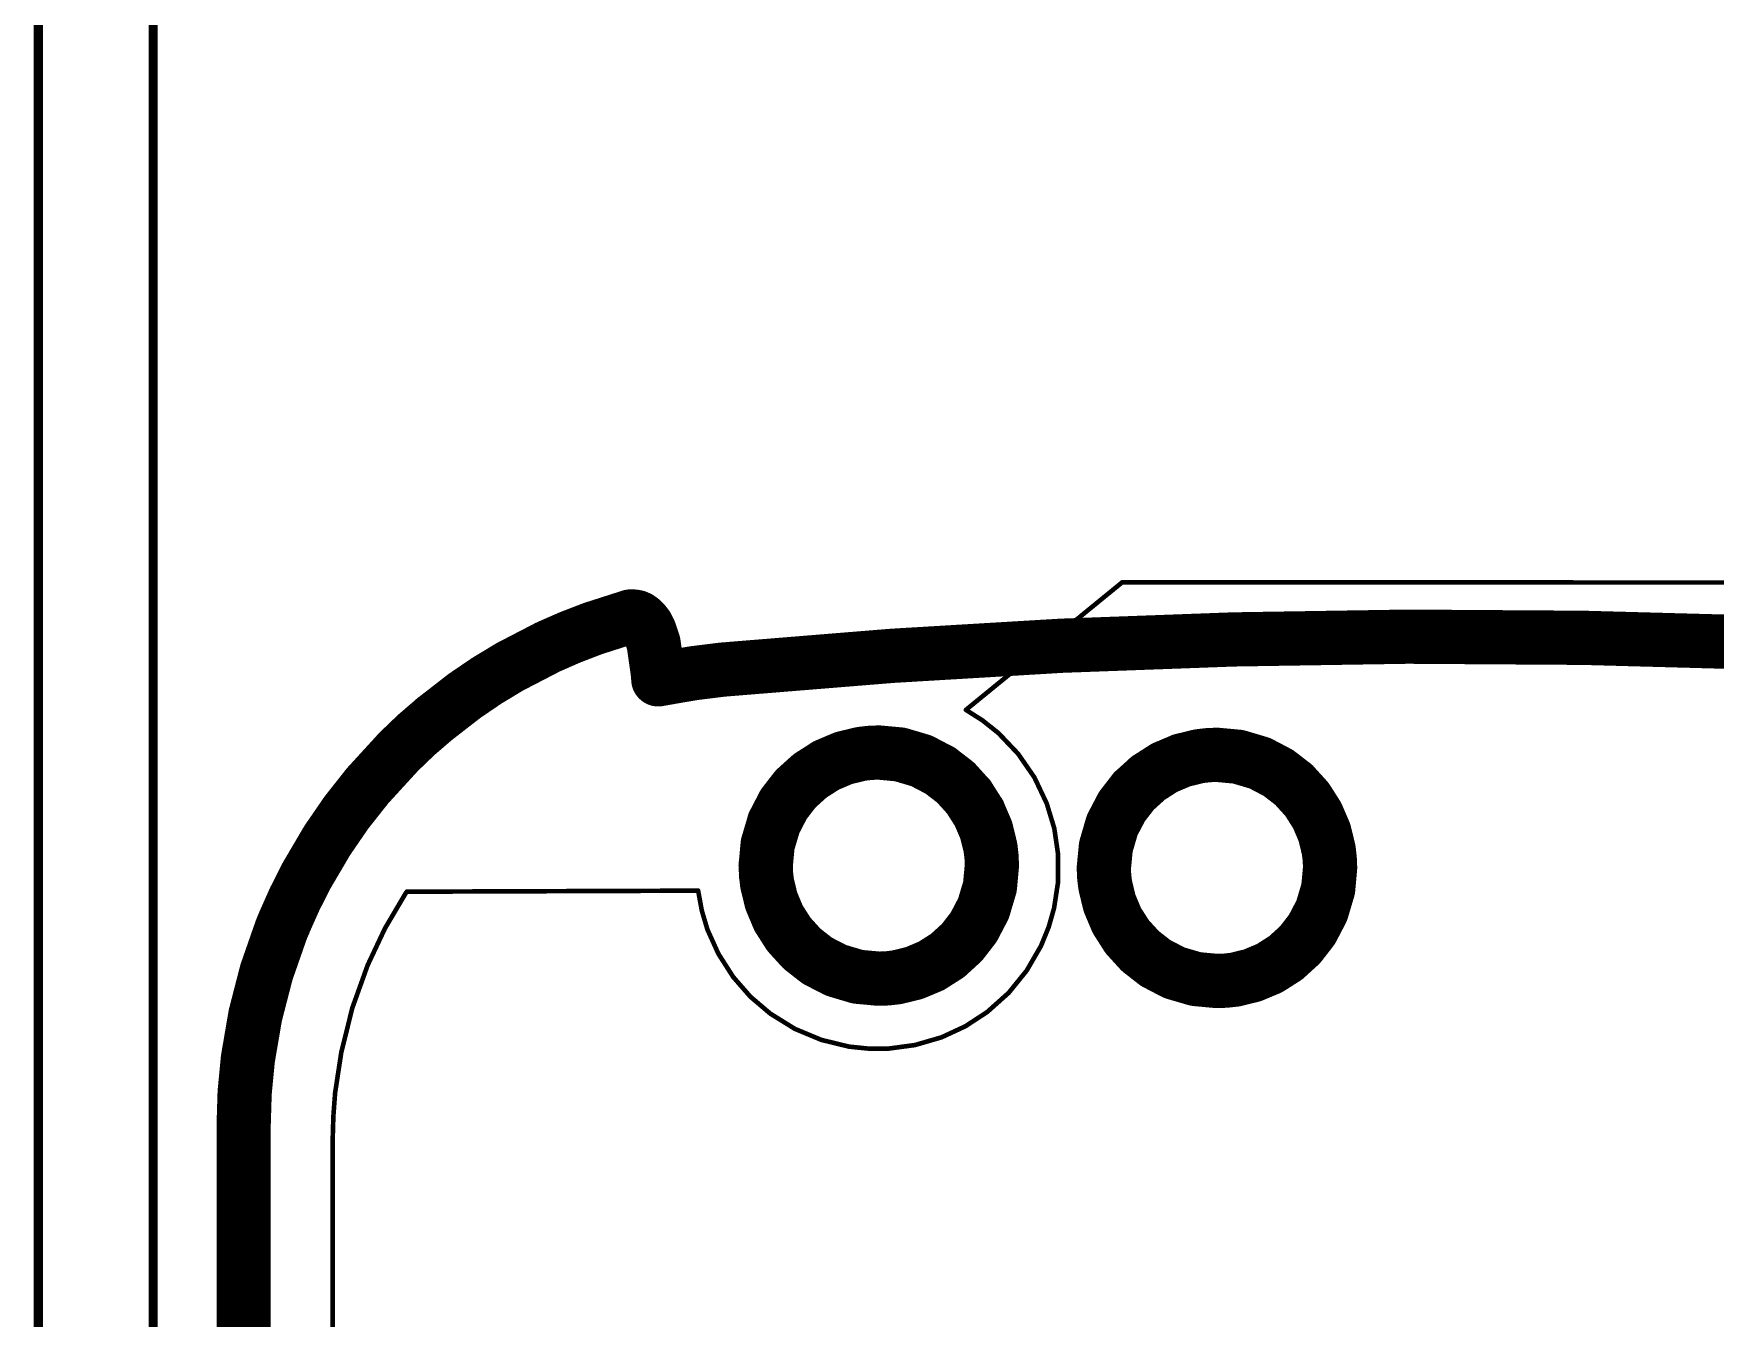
# Model space of a CAD drawing. Extents: x 1.9 to 12.9, y 1.8 to 9.9.
# Drawn here: x 1.918 to 3.381, y 6.504 to 7.622 of the extents above; entities that cross this region are included whole.
import ezdxf

# ---------------------------------------------------------------- set-up
doc = ezdxf.new("R2010")
doc.units = 0
doc.layers.add('MECHANICAL2', color=216, linetype='CONTINUOUS')
doc.layers.add('MECHANICAL3', color=76, linetype='CONTINUOUS')

msp = doc.modelspace()

# ---------------------------------------------------------------- linework, layer by layer
at = {"layer": 'MECHANICAL2'}
for points, const_width in [([(1.9218, 1.8533), (1.9218, 9.8533)], 0.008), ([(2.0218, 1.9533), (2.0218, 9.7533)], 0.008), ([(2.3848, 7.0964), (2.4043, 7.1039)], 0.0472), ([(2.4043, 7.1039), (2.4361, 7.1141)], 0.0472), ([(2.4361, 7.1141), (2.4371, 7.1144)], 0.0472), ([(2.4371, 7.1144), (2.4382, 7.1145)], 0.0472), ([(2.4382, 7.1145), (2.4402, 7.1144)], 0.0472), ([(2.4402, 7.1144), (2.4423, 7.114)], 0.0472), ([(2.4423, 7.114), (2.4445, 7.113)], 0.0472), ([(2.4445, 7.113), (2.4465, 7.1116)], 0.0472), ([(2.4465, 7.1116), (2.4488, 7.1094)], 0.0472), ([(2.4488, 7.1094), (2.4514, 7.1061)], 0.0472), ([(2.4514, 7.1061), (2.4537, 7.1016)], 0.0472), ([(2.3656, 7.088), (2.3848, 7.0964)], 0.0472), ([(2.4537, 7.1016), (2.4572, 7.0913)], 0.0472), ([(2.4572, 7.0913), (2.4608, 7.0664)], 0.0472), ([(2.6644, 7.0802), (2.8122, 7.089)], 0.0472), ([(2.8122, 7.089), (2.9619, 7.0945)], 0.0472), ([(2.9619, 7.0945), (3.1133, 7.0969)], 0.0472), ([(3.1133, 7.0969), (3.2663, 7.0959)], 0.0472), ([(3.2663, 7.0959), (3.421, 7.0917)], 0.0472), ([(2.3322, 7.0707), (2.3656, 7.088)], 0.0472), ([(2.5169, 7.0682), (2.6644, 7.0802)], 0.0472), ([(2.3122, 7.0586), (2.3322, 7.0707)], 0.0472), ([(2.4608, 7.0664), (2.4614, 7.0598)], 0.0472), ([(2.4614, 7.0598), (2.4767, 7.0625)], 0.0472), ([(2.4767, 7.0625), (2.4921, 7.0651)], 0.0472), ([(2.4921, 7.0651), (2.5169, 7.0682)], 0.0472), ([(2.2665, 7.025), (2.2929, 7.0455)], 0.0472), ([(2.2929, 7.0455), (2.3122, 7.0586)], 0.0472), ([(2.2506, 7.0113), (2.2665, 7.025)], 0.0472), ([(2.2354, 6.9967), (2.2506, 7.0113)], 0.0472), ([(2.2084, 6.9672), (2.2354, 6.9967)], 0.0472), ([(2.6075, 6.9848), (2.6225, 6.9912)], 0.0472), ([(2.6225, 6.9912), (2.6377, 6.9949)], 0.0472), ([(2.6377, 6.9949), (2.6455, 6.9958)], 0.0472), ([(2.6455, 6.9958), (2.6532, 6.9961)], 0.0472), ([(2.6532, 6.9961), (2.6716, 6.9944)], 0.0472), ([(2.6716, 6.9944), (2.6904, 6.9888)], 0.0472), ([(2.6904, 6.9888), (2.7066, 6.9803)], 0.0472), ([(2.9017, 6.9828), (2.9168, 6.9892)], 0.0472), ([(2.9168, 6.9892), (2.932, 6.9929)], 0.0472), ([(2.932, 6.9929), (2.9398, 6.9938)], 0.0472), ([(2.9398, 6.9938), (2.9475, 6.9941)], 0.0472), ([(2.9475, 6.9941), (2.9659, 6.9924)], 0.0472), ([(2.9659, 6.9924), (2.9847, 6.9868)], 0.0472), ([(2.9847, 6.9868), (3.0009, 6.9783)], 0.0472), ([(2.5809, 6.9645), (2.5934, 6.9758)], 0.0472), ([(2.5934, 6.9758), (2.6075, 6.9848)], 0.0472), ([(2.7066, 6.9803), (2.72, 6.97)], 0.0472), ([(2.8752, 6.9625), (2.8877, 6.9738)], 0.0472), ([(2.8877, 6.9738), (2.9017, 6.9828)], 0.0472), ([(3.0009, 6.9783), (3.0142, 6.968)], 0.0472), ([(2.1899, 6.9438), (2.2084, 6.9672)], 0.0472), ([(2.5705, 6.9511), (2.5809, 6.9645)], 0.0472), ([(2.72, 6.97), (2.7313, 6.9575)], 0.0472), ([(2.7313, 6.9575), (2.7403, 6.9434)], 0.0472), ([(2.8648, 6.9491), (2.8752, 6.9625)], 0.0472), ([(3.0142, 6.968), (3.0256, 6.9555)], 0.0472), ([(2.1731, 6.9193), (2.1899, 6.9438)], 0.0472), ([(2.5621, 6.9349), (2.5705, 6.9511)], 0.0472), ([(2.7403, 6.9434), (2.7467, 6.9284)], 0.0472), ([(2.8563, 6.9329), (2.8648, 6.9491)], 0.0472), ([(3.0256, 6.9555), (3.0346, 6.9414)], 0.0472), ([(2.5565, 6.9161), (2.5621, 6.9349)], 0.0472), ([(2.7467, 6.9284), (2.7504, 6.9132)], 0.0472), ([(2.8508, 6.9141), (2.8563, 6.9329)], 0.0472), ([(3.0346, 6.9414), (3.041, 6.9264)], 0.0472), ([(2.155, 6.8885), (2.1731, 6.9193)], 0.0472), ([(2.5548, 6.8977), (2.5565, 6.9161)], 0.0472), ([(2.7504, 6.9132), (2.7513, 6.9053)], 0.0472), ([(2.849, 6.8957), (2.8508, 6.9141)], 0.0472), ([(3.041, 6.9264), (3.0447, 6.9112)], 0.0472), ([(2.7513, 6.9053), (2.7516, 6.8977)], 0.0472), ([(3.0447, 6.9112), (3.0456, 6.9033)], 0.0472), ([(3.0456, 6.9033), (3.0459, 6.8957)], 0.0472), ([(2.1449, 6.8685), (2.155, 6.8885)], 0.0472), ([(2.5548, 6.8977), (2.5551, 6.89)], 0.0472), ([(2.5551, 6.89), (2.556, 6.8822)], 0.0472), ([(2.7499, 6.8793), (2.7516, 6.8977)], 0.0472), ([(2.849, 6.8957), (2.8493, 6.888)], 0.0472), ([(2.8493, 6.888), (2.8503, 6.8802)], 0.0472), ([(3.0442, 6.8773), (3.0459, 6.8957)], 0.0472), ([(2.556, 6.8822), (2.5597, 6.867)], 0.0472), ([(2.7443, 6.8605), (2.7499, 6.8793)], 0.0472), ([(2.8503, 6.8802), (2.854, 6.865)], 0.0472), ([(3.0386, 6.8585), (3.0442, 6.8773)], 0.0472), ([(2.1357, 6.8478), (2.1449, 6.8685)], 0.0472), ([(2.5597, 6.867), (2.566, 6.852)], 0.0472), ([(2.7358, 6.8442), (2.7443, 6.8605)], 0.0472), ([(2.854, 6.865), (2.8603, 6.85)], 0.0472), ([(3.0301, 6.8422), (3.0386, 6.8585)], 0.0472), ([(2.1204, 6.805), (2.1332, 6.8417)], 0.0472), ([(2.1332, 6.8417), (2.1339, 6.8434)], 0.0472), ([(2.1339, 6.8434), (2.1346, 6.8451)], 0.0472), ([(2.1346, 6.8451), (2.1357, 6.8478)], 0.0472), ([(2.566, 6.852), (2.575, 6.8379)], 0.0472), ([(2.7255, 6.8309), (2.7358, 6.8442)], 0.0472), ([(2.8603, 6.85), (2.8693, 6.8359)], 0.0472), ([(3.0198, 6.8289), (3.0301, 6.8422)], 0.0472), ([(2.575, 6.8379), (2.5864, 6.8254)], 0.0472), ([(2.5864, 6.8254), (2.5997, 6.815)], 0.0472), ([(2.713, 6.8195), (2.7255, 6.8309)], 0.0472), ([(2.8693, 6.8359), (2.8807, 6.8234)], 0.0472), ([(3.0073, 6.8175), (3.0198, 6.8289)], 0.0472), ([(2.5997, 6.815), (2.616, 6.8066)], 0.0472), ([(2.6839, 6.8042), (2.6989, 6.8105)], 0.0472), ([(2.6989, 6.8105), (2.713, 6.8195)], 0.0472), ([(2.8807, 6.8234), (2.894, 6.813)], 0.0472), ([(2.894, 6.813), (2.9103, 6.8045)], 0.0472), ([(2.9932, 6.8085), (3.0073, 6.8175)], 0.0472), ([(2.1107, 6.7675), (2.1204, 6.805)], 0.0472), ([(2.616, 6.8066), (2.6348, 6.801)], 0.0472), ([(2.6348, 6.801), (2.6532, 6.7993)], 0.0472), ([(2.6532, 6.7993), (2.6608, 6.7996)], 0.0472), ([(2.6608, 6.7996), (2.6687, 6.8005)], 0.0472), ([(2.6687, 6.8005), (2.6839, 6.8042)], 0.0472), ([(2.9103, 6.8045), (2.9291, 6.799)], 0.0472), ([(2.9291, 6.799), (2.9475, 6.7973)], 0.0472), ([(2.9475, 6.7973), (2.9551, 6.7976)], 0.0472), ([(2.9551, 6.7976), (2.963, 6.7985)], 0.0472), ([(2.963, 6.7985), (2.9782, 6.8022)], 0.0472), ([(2.9782, 6.8022), (2.9932, 6.8085)], 0.0472), ([(2.1042, 6.7295), (2.1107, 6.7675)], 0.0472), ([(2.1014, 6.7003), (2.1042, 6.7295)], 0.0472), ([(2.1005, 6.6709), (2.1014, 6.7003)], 0.0472), ([(2.1005, 5.9433), (2.1005, 6.6709)], 0.0472)]:
    msp.add_lwpolyline(points, dxfattribs=dict(at, const_width=const_width))
at = {"layer": 'MECHANICAL2', "const_width": 0.0236}
for points in [[(2.3925, 7.1039, 1), (2.4161, 7.1039, 1)], [(2.3925, 7.1039, 1), (2.4161, 7.1039, 1)], [(2.4243, 7.1141, 1), (2.4479, 7.1141, 1)], [(2.4243, 7.1141, 1), (2.4479, 7.1141, 1)], [(2.4253, 7.1144, 1), (2.449, 7.1144, 1)], [(2.4253, 7.1144, 1), (2.449, 7.1144, 1)], [(2.4264, 7.1145, 1), (2.45, 7.1145, 1)], [(2.4264, 7.1145, 1), (2.45, 7.1145, 1)], [(2.4284, 7.1144, 1), (2.452, 7.1144, 1)], [(2.4284, 7.1144, 1), (2.452, 7.1144, 1)], [(2.4305, 7.114, 1), (2.4541, 7.114, 1)], [(2.4305, 7.114, 1), (2.4541, 7.114, 1)], [(2.4327, 7.113, 1), (2.4563, 7.113, 1)], [(2.4327, 7.113, 1), (2.4563, 7.113, 1)], [(2.4347, 7.1116, 1), (2.4583, 7.1116, 1)], [(2.4347, 7.1116, 1), (2.4583, 7.1116, 1)], [(2.437, 7.1094, 1), (2.4606, 7.1094, 1)], [(2.437, 7.1094, 1), (2.4606, 7.1094, 1)], [(2.4395, 7.1061, 1), (2.4632, 7.1061, 1)], [(2.4395, 7.1061, 1), (2.4632, 7.1061, 1)], [(2.373, 7.0964, 1), (2.3966, 7.0964, 1)], [(2.373, 7.0964, 1), (2.3966, 7.0964, 1)], [(2.4419, 7.1016, 1), (2.4655, 7.1016, 1)], [(2.4419, 7.1016, 1), (2.4655, 7.1016, 1)], [(2.4454, 7.0913, 1), (2.469, 7.0913, 1)], [(2.4454, 7.0913, 1), (2.469, 7.0913, 1)], [(2.8004, 7.089, 1), (2.824, 7.089, 1)], [(2.8004, 7.089, 1), (2.824, 7.089, 1)], [(2.9501, 7.0945, 1), (2.9737, 7.0945, 1)], [(2.9501, 7.0945, 1), (2.9737, 7.0945, 1)], [(3.1015, 7.0969, 1), (3.1251, 7.0969, 1)], [(3.1015, 7.0969, 1), (3.1251, 7.0969, 1)], [(3.2544, 7.0959, 1), (3.2781, 7.0959, 1)], [(3.2544, 7.0959, 1), (3.2781, 7.0959, 1)], [(2.3538, 7.088, 1), (2.3774, 7.088, 1)], [(2.3538, 7.088, 1), (2.3774, 7.088, 1)], [(2.6526, 7.0802, 1), (2.6762, 7.0802, 1)], [(2.6526, 7.0802, 1), (2.6762, 7.0802, 1)], [(2.3204, 7.0707, 1), (2.344, 7.0707, 1)], [(2.3204, 7.0707, 1), (2.344, 7.0707, 1)], [(2.4489, 7.0664, 1), (2.4726, 7.0664, 1)], [(2.4489, 7.0664, 1), (2.4726, 7.0664, 1)], [(2.4495, 7.0598, 1), (2.4732, 7.0598, 1)], [(2.4495, 7.0598, 1), (2.4732, 7.0598, 1)], [(2.4649, 7.0625, 1), (2.4885, 7.0625, 1)], [(2.4649, 7.0625, 1), (2.4885, 7.0625, 1)], [(2.4803, 7.0651, 1), (2.5039, 7.0651, 1)], [(2.4803, 7.0651, 1), (2.5039, 7.0651, 1)], [(2.5051, 7.0682, 1), (2.5287, 7.0682, 1)], [(2.5051, 7.0682, 1), (2.5287, 7.0682, 1)], [(2.2811, 7.0455, 1), (2.3047, 7.0455, 1)], [(2.2811, 7.0455, 1), (2.3047, 7.0455, 1)], [(2.3004, 7.0586, 1), (2.324, 7.0586, 1)], [(2.3004, 7.0586, 1), (2.324, 7.0586, 1)], [(2.2546, 7.025, 1), (2.2783, 7.025, 1)], [(2.2546, 7.025, 1), (2.2783, 7.025, 1)], [(2.2388, 7.0113, 1), (2.2625, 7.0113, 1)], [(2.2388, 7.0113, 1), (2.2625, 7.0113, 1)], [(2.2236, 6.9967, 1), (2.2472, 6.9967, 1)], [(2.2236, 6.9967, 1), (2.2472, 6.9967, 1)], [(2.6107, 6.9912, 1), (2.6343, 6.9912, 1)], [(2.6107, 6.9912, 1), (2.6343, 6.9912, 1)], [(2.6259, 6.9949, 1), (2.6495, 6.9949, 1)], [(2.6259, 6.9949, 1), (2.6495, 6.9949, 1)], [(2.6337, 6.9958, 1), (2.6573, 6.9958, 1)], [(2.6337, 6.9958, 1), (2.6573, 6.9958, 1)], [(2.6414, 6.9961, 1), (2.665, 6.9961, 1)], [(2.6414, 6.9961, 1), (2.665, 6.9961, 1)], [(2.6598, 6.9944, 1), (2.6834, 6.9944, 1)], [(2.6598, 6.9944, 1), (2.6834, 6.9944, 1)], [(2.6786, 6.9888, 1), (2.7022, 6.9888, 1)], [(2.6786, 6.9888, 1), (2.7022, 6.9888, 1)], [(2.9049, 6.9892, 1), (2.9286, 6.9892, 1)], [(2.9049, 6.9892, 1), (2.9286, 6.9892, 1)], [(2.9202, 6.9929, 1), (2.9438, 6.9929, 1)], [(2.9202, 6.9929, 1), (2.9438, 6.9929, 1)], [(2.928, 6.9938, 1), (2.9516, 6.9938, 1)], [(2.928, 6.9938, 1), (2.9516, 6.9938, 1)], [(2.9357, 6.9941, 1), (2.9593, 6.9941, 1)], [(2.9357, 6.9941, 1), (2.9593, 6.9941, 1)], [(2.9541, 6.9924, 1), (2.9777, 6.9924, 1)], [(2.9541, 6.9924, 1), (2.9777, 6.9924, 1)], [(2.9728, 6.9868, 1), (2.9965, 6.9868, 1)], [(2.9728, 6.9868, 1), (2.9965, 6.9868, 1)], [(2.5816, 6.9758, 1), (2.6052, 6.9758, 1)], [(2.5816, 6.9758, 1), (2.6052, 6.9758, 1)], [(2.5956, 6.9848, 1), (2.6193, 6.9848, 1)], [(2.5956, 6.9848, 1), (2.6193, 6.9848, 1)], [(2.6948, 6.9803, 1), (2.7185, 6.9803, 1)], [(2.6948, 6.9803, 1), (2.7185, 6.9803, 1)], [(2.8758, 6.9738, 1), (2.8995, 6.9738, 1)], [(2.8758, 6.9738, 1), (2.8995, 6.9738, 1)], [(2.8899, 6.9828, 1), (2.9136, 6.9828, 1)], [(2.8899, 6.9828, 1), (2.9136, 6.9828, 1)], [(2.9891, 6.9783, 1), (3.0127, 6.9783, 1)], [(2.9891, 6.9783, 1), (3.0127, 6.9783, 1)], [(2.1966, 6.9672, 1), (2.2202, 6.9672, 1)], [(2.1966, 6.9672, 1), (2.2202, 6.9672, 1)], [(2.5691, 6.9645, 1), (2.5927, 6.9645, 1)], [(2.5691, 6.9645, 1), (2.5927, 6.9645, 1)], [(2.7081, 6.97, 1), (2.7318, 6.97, 1)], [(2.7081, 6.97, 1), (2.7318, 6.97, 1)], [(2.7195, 6.9575, 1), (2.7432, 6.9575, 1)], [(2.7195, 6.9575, 1), (2.7432, 6.9575, 1)], [(2.8633, 6.9625, 1), (2.887, 6.9625, 1)], [(2.8633, 6.9625, 1), (2.887, 6.9625, 1)], [(3.0024, 6.968, 1), (3.0261, 6.968, 1)], [(3.0024, 6.968, 1), (3.0261, 6.968, 1)], [(2.1781, 6.9438, 1), (2.2017, 6.9438, 1)], [(2.1781, 6.9438, 1), (2.2017, 6.9438, 1)], [(2.5587, 6.9511, 1), (2.5824, 6.9511, 1)], [(2.5587, 6.9511, 1), (2.5824, 6.9511, 1)], [(2.7285, 6.9434, 1), (2.7522, 6.9434, 1)], [(2.7285, 6.9434, 1), (2.7522, 6.9434, 1)], [(2.853, 6.9491, 1), (2.8766, 6.9491, 1)], [(2.853, 6.9491, 1), (2.8766, 6.9491, 1)], [(3.0138, 6.9555, 1), (3.0374, 6.9555, 1)], [(3.0138, 6.9555, 1), (3.0374, 6.9555, 1)], [(2.5502, 6.9349, 1), (2.5739, 6.9349, 1)], [(2.5502, 6.9349, 1), (2.5739, 6.9349, 1)], [(2.7349, 6.9284, 1), (2.7585, 6.9284, 1)], [(2.7349, 6.9284, 1), (2.7585, 6.9284, 1)], [(2.8445, 6.9329, 1), (2.8682, 6.9329, 1)], [(2.8445, 6.9329, 1), (2.8682, 6.9329, 1)], [(3.0228, 6.9414, 1), (3.0464, 6.9414, 1)], [(3.0228, 6.9414, 1), (3.0464, 6.9414, 1)], [(2.1613, 6.9193, 1), (2.1849, 6.9193, 1)], [(2.1613, 6.9193, 1), (2.1849, 6.9193, 1)], [(2.5447, 6.9161, 1), (2.5683, 6.9161, 1)], [(2.5447, 6.9161, 1), (2.5683, 6.9161, 1)], [(2.7386, 6.9132, 1), (2.7622, 6.9132, 1)], [(2.7386, 6.9132, 1), (2.7622, 6.9132, 1)], [(2.839, 6.9141, 1), (2.8626, 6.9141, 1)], [(2.839, 6.9141, 1), (2.8626, 6.9141, 1)], [(3.0292, 6.9264, 1), (3.0528, 6.9264, 1)], [(3.0292, 6.9264, 1), (3.0528, 6.9264, 1)], [(2.7395, 6.9053, 1), (2.7631, 6.9053, 1)], [(2.7395, 6.9053, 1), (2.7631, 6.9053, 1)], [(3.0329, 6.9112, 1), (3.0565, 6.9112, 1)], [(3.0329, 6.9112, 1), (3.0565, 6.9112, 1)], [(3.0338, 6.9033, 1), (3.0574, 6.9033, 1)], [(3.0338, 6.9033, 1), (3.0574, 6.9033, 1)], [(2.1432, 6.8885, 1), (2.1668, 6.8885, 1)], [(2.1432, 6.8885, 1), (2.1668, 6.8885, 1)], [(2.5429, 6.8977, 1), (2.5666, 6.8977, 1)], [(2.5429, 6.8977, 1), (2.5666, 6.8977, 1)], [(2.5432, 6.89, 1), (2.5669, 6.89, 1)], [(2.5432, 6.89, 1), (2.5669, 6.89, 1)], [(2.7398, 6.8977, 1), (2.7634, 6.8977, 1)], [(2.7398, 6.8977, 1), (2.7634, 6.8977, 1)], [(2.8372, 6.8957, 1), (2.8609, 6.8957, 1)], [(2.8372, 6.8957, 1), (2.8609, 6.8957, 1)], [(2.8375, 6.888, 1), (2.8612, 6.888, 1)], [(2.8375, 6.888, 1), (2.8612, 6.888, 1)], [(3.0341, 6.8957, 1), (3.0577, 6.8957, 1)], [(3.0341, 6.8957, 1), (3.0577, 6.8957, 1)], [(2.5442, 6.8822, 1), (2.5678, 6.8822, 1)], [(2.5442, 6.8822, 1), (2.5678, 6.8822, 1)], [(2.7381, 6.8793, 1), (2.7617, 6.8793, 1)], [(2.7381, 6.8793, 1), (2.7617, 6.8793, 1)], [(2.8385, 6.8802, 1), (2.8621, 6.8802, 1)], [(2.8385, 6.8802, 1), (2.8621, 6.8802, 1)], [(3.0324, 6.8773, 1), (3.056, 6.8773, 1)], [(3.0324, 6.8773, 1), (3.056, 6.8773, 1)], [(2.1331, 6.8685, 1), (2.1567, 6.8685, 1)], [(2.1331, 6.8685, 1), (2.1567, 6.8685, 1)], [(2.5479, 6.867, 1), (2.5715, 6.867, 1)], [(2.5479, 6.867, 1), (2.5715, 6.867, 1)], [(2.7325, 6.8605, 1), (2.7561, 6.8605, 1)], [(2.7325, 6.8605, 1), (2.7561, 6.8605, 1)], [(2.8422, 6.865, 1), (2.8658, 6.865, 1)], [(2.8422, 6.865, 1), (2.8658, 6.865, 1)], [(3.0268, 6.8585, 1), (3.0504, 6.8585, 1)], [(3.0268, 6.8585, 1), (3.0504, 6.8585, 1)], [(2.1214, 6.8417, 1), (2.1451, 6.8417, 1)], [(2.1214, 6.8417, 1), (2.1451, 6.8417, 1)], [(2.1221, 6.8434, 1), (2.1457, 6.8434, 1)], [(2.1221, 6.8434, 1), (2.1457, 6.8434, 1)], [(2.1228, 6.8451, 1), (2.1464, 6.8451, 1)], [(2.1228, 6.8451, 1), (2.1464, 6.8451, 1)], [(2.1239, 6.8478, 1), (2.1476, 6.8478, 1)], [(2.1239, 6.8478, 1), (2.1476, 6.8478, 1)], [(2.5542, 6.852, 1), (2.5778, 6.852, 1)], [(2.5542, 6.852, 1), (2.5778, 6.852, 1)], [(2.724, 6.8442, 1), (2.7476, 6.8442, 1)], [(2.724, 6.8442, 1), (2.7476, 6.8442, 1)], [(2.8485, 6.85, 1), (2.8721, 6.85, 1)], [(2.8485, 6.85, 1), (2.8721, 6.85, 1)], [(3.0183, 6.8422, 1), (3.0419, 6.8422, 1)], [(3.0183, 6.8422, 1), (3.0419, 6.8422, 1)], [(2.5632, 6.8379, 1), (2.5868, 6.8379, 1)], [(2.5632, 6.8379, 1), (2.5868, 6.8379, 1)], [(2.5746, 6.8254, 1), (2.5982, 6.8254, 1)], [(2.5746, 6.8254, 1), (2.5982, 6.8254, 1)], [(2.7137, 6.8309, 1), (2.7373, 6.8309, 1)], [(2.7137, 6.8309, 1), (2.7373, 6.8309, 1)], [(2.8575, 6.8359, 1), (2.8811, 6.8359, 1)], [(2.8575, 6.8359, 1), (2.8811, 6.8359, 1)], [(3.008, 6.8289, 1), (3.0316, 6.8289, 1)], [(3.008, 6.8289, 1), (3.0316, 6.8289, 1)], [(2.5879, 6.815, 1), (2.6115, 6.815, 1)], [(2.5879, 6.815, 1), (2.6115, 6.815, 1)], [(2.6871, 6.8105, 1), (2.7107, 6.8105, 1)], [(2.6871, 6.8105, 1), (2.7107, 6.8105, 1)], [(2.7012, 6.8195, 1), (2.7248, 6.8195, 1)], [(2.7012, 6.8195, 1), (2.7248, 6.8195, 1)], [(2.8689, 6.8234, 1), (2.8925, 6.8234, 1)], [(2.8689, 6.8234, 1), (2.8925, 6.8234, 1)], [(2.8822, 6.813, 1), (2.9058, 6.813, 1)], [(2.8822, 6.813, 1), (2.9058, 6.813, 1)], [(2.9955, 6.8175, 1), (3.0191, 6.8175, 1)], [(2.9955, 6.8175, 1), (3.0191, 6.8175, 1)], [(2.1086, 6.805, 1), (2.1322, 6.805, 1)], [(2.1086, 6.805, 1), (2.1322, 6.805, 1)], [(2.6042, 6.8066, 1), (2.6278, 6.8066, 1)], [(2.6042, 6.8066, 1), (2.6278, 6.8066, 1)], [(2.623, 6.801, 1), (2.6466, 6.801, 1)], [(2.623, 6.801, 1), (2.6466, 6.801, 1)], [(2.6414, 6.7993, 1), (2.665, 6.7993, 1)], [(2.6414, 6.7993, 1), (2.665, 6.7993, 1)], [(2.649, 6.7996, 1), (2.6726, 6.7996, 1)], [(2.649, 6.7996, 1), (2.6726, 6.7996, 1)], [(2.6569, 6.8005, 1), (2.6805, 6.8005, 1)], [(2.6569, 6.8005, 1), (2.6805, 6.8005, 1)], [(2.6721, 6.8042, 1), (2.6957, 6.8042, 1)], [(2.6721, 6.8042, 1), (2.6957, 6.8042, 1)], [(2.8985, 6.8045, 1), (2.9221, 6.8045, 1)], [(2.8985, 6.8045, 1), (2.9221, 6.8045, 1)], [(2.9173, 6.799, 1), (2.9409, 6.799, 1)], [(2.9173, 6.799, 1), (2.9409, 6.799, 1)], [(2.9357, 6.7973, 1), (2.9593, 6.7973, 1)], [(2.9357, 6.7973, 1), (2.9593, 6.7973, 1)], [(2.9433, 6.7976, 1), (2.9669, 6.7976, 1)], [(2.9433, 6.7976, 1), (2.9669, 6.7976, 1)], [(2.9511, 6.7985, 1), (2.9748, 6.7985, 1)], [(2.9511, 6.7985, 1), (2.9748, 6.7985, 1)], [(2.9664, 6.8022, 1), (2.99, 6.8022, 1)], [(2.9664, 6.8022, 1), (2.99, 6.8022, 1)], [(2.9814, 6.8085, 1), (3.005, 6.8085, 1)], [(2.9814, 6.8085, 1), (3.005, 6.8085, 1)], [(2.0989, 6.7675, 1), (2.1225, 6.7675, 1)], [(2.0989, 6.7675, 1), (2.1225, 6.7675, 1)], [(2.0924, 6.7295, 1), (2.116, 6.7295, 1)], [(2.0924, 6.7295, 1), (2.116, 6.7295, 1)], [(2.0896, 6.7003, 1), (2.1132, 6.7003, 1)], [(2.0896, 6.7003, 1), (2.1132, 6.7003, 1)], [(2.0887, 6.6709, 1), (2.1123, 6.6709, 1)], [(2.0887, 6.6709, 1), (2.1123, 6.6709, 1)]]:
    msp.add_lwpolyline(points, format="xyb", close=True, dxfattribs=at)
at = {"layer": 'MECHANICAL3', "const_width": 0.004}
for points in [[(2.729, 7.0332), (2.865, 7.1442)], [(2.865, 7.1442), (3.4367, 7.144)], [(2.729, 7.0332), (2.7435, 7.024)], [(2.7435, 7.024), (2.7574, 7.0129)], [(2.7574, 7.0129), (2.7744, 6.995)], [(2.7744, 6.995), (2.7886, 6.9744)], [(2.9168, 6.9892), (2.932, 6.9929)], [(2.932, 6.9929), (2.9398, 6.9938)], [(2.9398, 6.9938), (2.9475, 6.9941)], [(2.9475, 6.9941), (2.9659, 6.9924)], [(2.8877, 6.9738), (2.9017, 6.9828)], [(2.9017, 6.9828), (2.9168, 6.9892)], [(2.9659, 6.9924), (2.9847, 6.9868)], [(2.9847, 6.9868), (3.0009, 6.9783)], [(3.0009, 6.9783), (3.0142, 6.968)], [(2.7886, 6.9744), (2.7993, 6.9518)], [(2.8752, 6.9625), (2.8877, 6.9738)], [(3.0142, 6.968), (3.0256, 6.9555)], [(2.7993, 6.9518), (2.8059, 6.9301)], [(2.8563, 6.9329), (2.8648, 6.9491)], [(2.8648, 6.9491), (2.8752, 6.9625)], [(3.0256, 6.9555), (3.0346, 6.9414)], [(3.0346, 6.9414), (3.041, 6.9264)], [(2.8059, 6.9301), (2.8092, 6.9075)], [(2.8508, 6.9141), (2.8563, 6.9329)], [(3.041, 6.9264), (3.0447, 6.9112)], [(2.8092, 6.8835), (2.8092, 6.9075)], [(2.849, 6.8957), (2.8508, 6.9141)], [(3.0447, 6.9112), (3.0456, 6.9033)], [(2.849, 6.8957), (2.8493, 6.888)], [(3.0442, 6.8773), (3.0459, 6.8957)], [(3.0456, 6.9033), (3.0459, 6.8957)], [(2.2425, 6.875), (2.496, 6.8759)], [(2.496, 6.8759), (2.4992, 6.8585)], [(2.8057, 6.8607), (2.8092, 6.8835)], [(2.8493, 6.888), (2.8503, 6.8802)], [(2.8503, 6.8802), (2.854, 6.865)], [(3.0386, 6.8585), (3.0442, 6.8773)], [(2.2235, 6.8431), (2.2416, 6.8738)], [(2.2416, 6.8738), (2.2425, 6.875)], [(2.854, 6.865), (2.8603, 6.85)], [(2.4992, 6.8585), (2.5041, 6.842)], [(2.801, 6.8442), (2.8057, 6.8607)], [(2.8603, 6.85), (2.8693, 6.8359)], [(3.0301, 6.8422), (3.0386, 6.8585)], [(2.2084, 6.811), (2.2235, 6.8431)], [(2.5041, 6.842), (2.5136, 6.821)], [(2.7943, 6.8278), (2.801, 6.8442)], [(2.8693, 6.8359), (2.8807, 6.8234)], [(3.0198, 6.8289), (3.0301, 6.8422)], [(2.5136, 6.821), (2.5265, 6.8008)], [(2.7819, 6.8064), (2.7943, 6.8278)], [(2.8807, 6.8234), (2.894, 6.813)], [(2.9932, 6.8085), (3.0073, 6.8175)], [(3.0073, 6.8175), (3.0198, 6.8289)], [(2.1951, 6.7739), (2.2084, 6.811)], [(2.7662, 6.787), (2.7819, 6.8064)], [(2.894, 6.813), (2.9103, 6.8045)], [(2.9103, 6.8045), (2.9291, 6.799)], [(2.9782, 6.8022), (2.9932, 6.8085)], [(2.5265, 6.8008), (2.5415, 6.7836)], [(2.9291, 6.799), (2.9475, 6.7973)], [(2.9475, 6.7973), (2.9551, 6.7976)], [(2.9551, 6.7976), (2.963, 6.7985)], [(2.963, 6.7985), (2.9782, 6.8022)], [(2.1855, 6.7353), (2.1951, 6.7739)], [(2.5415, 6.7836), (2.5588, 6.7689)], [(2.7475, 6.7703), (2.7662, 6.787)], [(2.5588, 6.7689), (2.5801, 6.7557)], [(2.7285, 6.7579), (2.7475, 6.7703)], [(2.5801, 6.7557), (2.6031, 6.7461)], [(2.6031, 6.7461), (2.6272, 6.7402)], [(2.6848, 6.7416), (2.7078, 6.7483)], [(2.7078, 6.7483), (2.7285, 6.7579)], [(2.1801, 6.6999), (2.1855, 6.7353)], [(2.6272, 6.7402), (2.6448, 6.7384)], [(2.6448, 6.7384), (2.6619, 6.7385)], [(2.6619, 6.7385), (2.6848, 6.7416)], [(2.1786, 6.6797), (2.1801, 6.6999)], [(2.178, 6.6595), (2.1786, 6.6797)], [(2.178, 5.9507), (2.178, 6.6595)]]:
    msp.add_lwpolyline(points, dxfattribs=at)
at = {"layer": 'MECHANICAL3', "const_width": 0.002}
for points in [[(2.864, 7.1442, 1), (2.866, 7.1442, 1)], [(2.864, 7.1442, 1), (2.866, 7.1442, 1)], [(2.728, 7.0332, 1), (2.73, 7.0332, 1)], [(2.728, 7.0332, 1), (2.73, 7.0332, 1)], [(2.7425, 7.024, 1), (2.7445, 7.024, 1)], [(2.7425, 7.024, 1), (2.7445, 7.024, 1)], [(2.7564, 7.0129, 1), (2.7584, 7.0129, 1)], [(2.7564, 7.0129, 1), (2.7584, 7.0129, 1)], [(2.7734, 6.995, 1), (2.7754, 6.995, 1)], [(2.7734, 6.995, 1), (2.7754, 6.995, 1)], [(2.931, 6.9929, 1), (2.933, 6.9929, 1)], [(2.931, 6.9929, 1), (2.933, 6.9929, 1)], [(2.9388, 6.9938, 1), (2.9408, 6.9938, 1)], [(2.9388, 6.9938, 1), (2.9408, 6.9938, 1)], [(2.9465, 6.9941, 1), (2.9485, 6.9941, 1)], [(2.9465, 6.9941, 1), (2.9485, 6.9941, 1)], [(2.9007, 6.9828, 1), (2.9027, 6.9828, 1)], [(2.9007, 6.9828, 1), (2.9027, 6.9828, 1)], [(2.9158, 6.9892, 1), (2.9178, 6.9892, 1)], [(2.9158, 6.9892, 1), (2.9178, 6.9892, 1)], [(2.9649, 6.9924, 1), (2.9669, 6.9924, 1)], [(2.9649, 6.9924, 1), (2.9669, 6.9924, 1)], [(2.9837, 6.9868, 1), (2.9857, 6.9868, 1)], [(2.9837, 6.9868, 1), (2.9857, 6.9868, 1)], [(2.9999, 6.9783, 1), (3.0019, 6.9783, 1)], [(2.9999, 6.9783, 1), (3.0019, 6.9783, 1)], [(2.7876, 6.9744, 1), (2.7896, 6.9744, 1)], [(2.7876, 6.9744, 1), (2.7896, 6.9744, 1)], [(2.8867, 6.9738, 1), (2.8887, 6.9738, 1)], [(2.8867, 6.9738, 1), (2.8887, 6.9738, 1)], [(3.0132, 6.968, 1), (3.0152, 6.968, 1)], [(3.0132, 6.968, 1), (3.0152, 6.968, 1)], [(2.7983, 6.9518, 1), (2.8003, 6.9518, 1)], [(2.7983, 6.9518, 1), (2.8003, 6.9518, 1)], [(2.8638, 6.9491, 1), (2.8658, 6.9491, 1)], [(2.8638, 6.9491, 1), (2.8658, 6.9491, 1)], [(2.8742, 6.9625, 1), (2.8762, 6.9625, 1)], [(2.8742, 6.9625, 1), (2.8762, 6.9625, 1)], [(3.0246, 6.9555, 1), (3.0266, 6.9555, 1)], [(3.0246, 6.9555, 1), (3.0266, 6.9555, 1)], [(3.0336, 6.9414, 1), (3.0356, 6.9414, 1)], [(3.0336, 6.9414, 1), (3.0356, 6.9414, 1)], [(2.8049, 6.9301, 1), (2.8069, 6.9301, 1)], [(2.8049, 6.9301, 1), (2.8069, 6.9301, 1)], [(2.8553, 6.9329, 1), (2.8573, 6.9329, 1)], [(2.8553, 6.9329, 1), (2.8573, 6.9329, 1)], [(3.04, 6.9264, 1), (3.042, 6.9264, 1)], [(3.04, 6.9264, 1), (3.042, 6.9264, 1)], [(2.8082, 6.9075, 1), (2.8102, 6.9075, 1)], [(2.8082, 6.9075, 1), (2.8102, 6.9075, 1)], [(2.8498, 6.9141, 1), (2.8518, 6.9141, 1)], [(2.8498, 6.9141, 1), (2.8518, 6.9141, 1)], [(3.0437, 6.9112, 1), (3.0457, 6.9112, 1)], [(3.0437, 6.9112, 1), (3.0457, 6.9112, 1)], [(2.848, 6.8957, 1), (2.85, 6.8957, 1)], [(2.848, 6.8957, 1), (2.85, 6.8957, 1)], [(3.0446, 6.9033, 1), (3.0466, 6.9033, 1)], [(3.0446, 6.9033, 1), (3.0466, 6.9033, 1)], [(3.0449, 6.8957, 1), (3.0469, 6.8957, 1)], [(3.0449, 6.8957, 1), (3.0469, 6.8957, 1)], [(2.495, 6.8759, 1), (2.497, 6.8759, 1)], [(2.495, 6.8759, 1), (2.497, 6.8759, 1)], [(2.8082, 6.8835, 1), (2.8102, 6.8835, 1)], [(2.8082, 6.8835, 1), (2.8102, 6.8835, 1)], [(2.8483, 6.888, 1), (2.8503, 6.888, 1)], [(2.8483, 6.888, 1), (2.8503, 6.888, 1)], [(2.8493, 6.8802, 1), (2.8513, 6.8802, 1)], [(2.8493, 6.8802, 1), (2.8513, 6.8802, 1)], [(3.0432, 6.8773, 1), (3.0452, 6.8773, 1)], [(3.0432, 6.8773, 1), (3.0452, 6.8773, 1)], [(2.2406, 6.8738, 1), (2.2426, 6.8738, 1)], [(2.2406, 6.8738, 1), (2.2426, 6.8738, 1)], [(2.2415, 6.875, 1), (2.2435, 6.875, 1)], [(2.2415, 6.875, 1), (2.2435, 6.875, 1)], [(2.853, 6.865, 1), (2.855, 6.865, 1)], [(2.853, 6.865, 1), (2.855, 6.865, 1)], [(2.4982, 6.8585, 1), (2.5002, 6.8585, 1)], [(2.4982, 6.8585, 1), (2.5002, 6.8585, 1)], [(2.8047, 6.8607, 1), (2.8067, 6.8607, 1)], [(2.8047, 6.8607, 1), (2.8067, 6.8607, 1)], [(2.8593, 6.85, 1), (2.8613, 6.85, 1)], [(2.8593, 6.85, 1), (2.8613, 6.85, 1)], [(3.0376, 6.8585, 1), (3.0396, 6.8585, 1)], [(3.0376, 6.8585, 1), (3.0396, 6.8585, 1)], [(2.2225, 6.8431, 1), (2.2245, 6.8431, 1)], [(2.2225, 6.8431, 1), (2.2245, 6.8431, 1)], [(2.5031, 6.842, 1), (2.5051, 6.842, 1)], [(2.5031, 6.842, 1), (2.5051, 6.842, 1)], [(2.8, 6.8442, 1), (2.802, 6.8442, 1)], [(2.8, 6.8442, 1), (2.802, 6.8442, 1)], [(2.8683, 6.8359, 1), (2.8703, 6.8359, 1)], [(2.8683, 6.8359, 1), (2.8703, 6.8359, 1)], [(3.0291, 6.8422, 1), (3.0311, 6.8422, 1)], [(3.0291, 6.8422, 1), (3.0311, 6.8422, 1)], [(2.5126, 6.821, 1), (2.5146, 6.821, 1)], [(2.5126, 6.821, 1), (2.5146, 6.821, 1)], [(2.7933, 6.8278, 1), (2.7953, 6.8278, 1)], [(2.7933, 6.8278, 1), (2.7953, 6.8278, 1)], [(2.8797, 6.8234, 1), (2.8817, 6.8234, 1)], [(2.8797, 6.8234, 1), (2.8817, 6.8234, 1)], [(3.0063, 6.8175, 1), (3.0083, 6.8175, 1)], [(3.0063, 6.8175, 1), (3.0083, 6.8175, 1)], [(3.0188, 6.8289, 1), (3.0208, 6.8289, 1)], [(3.0188, 6.8289, 1), (3.0208, 6.8289, 1)], [(2.2074, 6.811, 1), (2.2094, 6.811, 1)], [(2.2074, 6.811, 1), (2.2094, 6.811, 1)], [(2.7809, 6.8064, 1), (2.7829, 6.8064, 1)], [(2.7809, 6.8064, 1), (2.7829, 6.8064, 1)], [(2.893, 6.813, 1), (2.895, 6.813, 1)], [(2.893, 6.813, 1), (2.895, 6.813, 1)], [(2.9093, 6.8045, 1), (2.9113, 6.8045, 1)], [(2.9093, 6.8045, 1), (2.9113, 6.8045, 1)], [(2.9922, 6.8085, 1), (2.9942, 6.8085, 1)], [(2.9922, 6.8085, 1), (2.9942, 6.8085, 1)], [(2.5255, 6.8008, 1), (2.5275, 6.8008, 1)], [(2.5255, 6.8008, 1), (2.5275, 6.8008, 1)], [(2.9281, 6.799, 1), (2.9301, 6.799, 1)], [(2.9281, 6.799, 1), (2.9301, 6.799, 1)], [(2.9465, 6.7973, 1), (2.9485, 6.7973, 1)], [(2.9465, 6.7973, 1), (2.9485, 6.7973, 1)], [(2.9541, 6.7976, 1), (2.9561, 6.7976, 1)], [(2.9541, 6.7976, 1), (2.9561, 6.7976, 1)], [(2.962, 6.7985, 1), (2.964, 6.7985, 1)], [(2.962, 6.7985, 1), (2.964, 6.7985, 1)], [(2.9772, 6.8022, 1), (2.9792, 6.8022, 1)], [(2.9772, 6.8022, 1), (2.9792, 6.8022, 1)], [(2.1941, 6.7739, 1), (2.1961, 6.7739, 1)], [(2.1941, 6.7739, 1), (2.1961, 6.7739, 1)], [(2.5405, 6.7836, 1), (2.5425, 6.7836, 1)], [(2.5405, 6.7836, 1), (2.5425, 6.7836, 1)], [(2.7652, 6.787, 1), (2.7672, 6.787, 1)], [(2.7652, 6.787, 1), (2.7672, 6.787, 1)], [(2.5578, 6.7689, 1), (2.5598, 6.7689, 1)], [(2.5578, 6.7689, 1), (2.5598, 6.7689, 1)], [(2.7465, 6.7703, 1), (2.7485, 6.7703, 1)], [(2.7465, 6.7703, 1), (2.7485, 6.7703, 1)], [(2.5791, 6.7557, 1), (2.5811, 6.7557, 1)], [(2.5791, 6.7557, 1), (2.5811, 6.7557, 1)], [(2.6021, 6.7461, 1), (2.6041, 6.7461, 1)], [(2.6021, 6.7461, 1), (2.6041, 6.7461, 1)], [(2.7068, 6.7483, 1), (2.7088, 6.7483, 1)], [(2.7068, 6.7483, 1), (2.7088, 6.7483, 1)], [(2.7275, 6.7579, 1), (2.7295, 6.7579, 1)], [(2.7275, 6.7579, 1), (2.7295, 6.7579, 1)], [(2.1845, 6.7353, 1), (2.1865, 6.7353, 1)], [(2.1845, 6.7353, 1), (2.1865, 6.7353, 1)], [(2.6262, 6.7402, 1), (2.6282, 6.7402, 1)], [(2.6262, 6.7402, 1), (2.6282, 6.7402, 1)], [(2.6438, 6.7384, 1), (2.6458, 6.7384, 1)], [(2.6438, 6.7384, 1), (2.6458, 6.7384, 1)], [(2.6609, 6.7385, 1), (2.6629, 6.7385, 1)], [(2.6609, 6.7385, 1), (2.6629, 6.7385, 1)], [(2.6838, 6.7416, 1), (2.6858, 6.7416, 1)], [(2.6838, 6.7416, 1), (2.6858, 6.7416, 1)], [(2.1791, 6.6999, 1), (2.1811, 6.6999, 1)], [(2.1791, 6.6999, 1), (2.1811, 6.6999, 1)], [(2.1776, 6.6797, 1), (2.1796, 6.6797, 1)], [(2.1776, 6.6797, 1), (2.1796, 6.6797, 1)], [(2.177, 6.6595, 1), (2.179, 6.6595, 1)], [(2.177, 6.6595, 1), (2.179, 6.6595, 1)]]:
    msp.add_lwpolyline(points, format="xyb", close=True, dxfattribs=at)

doc.saveas('drawing.dxf')
